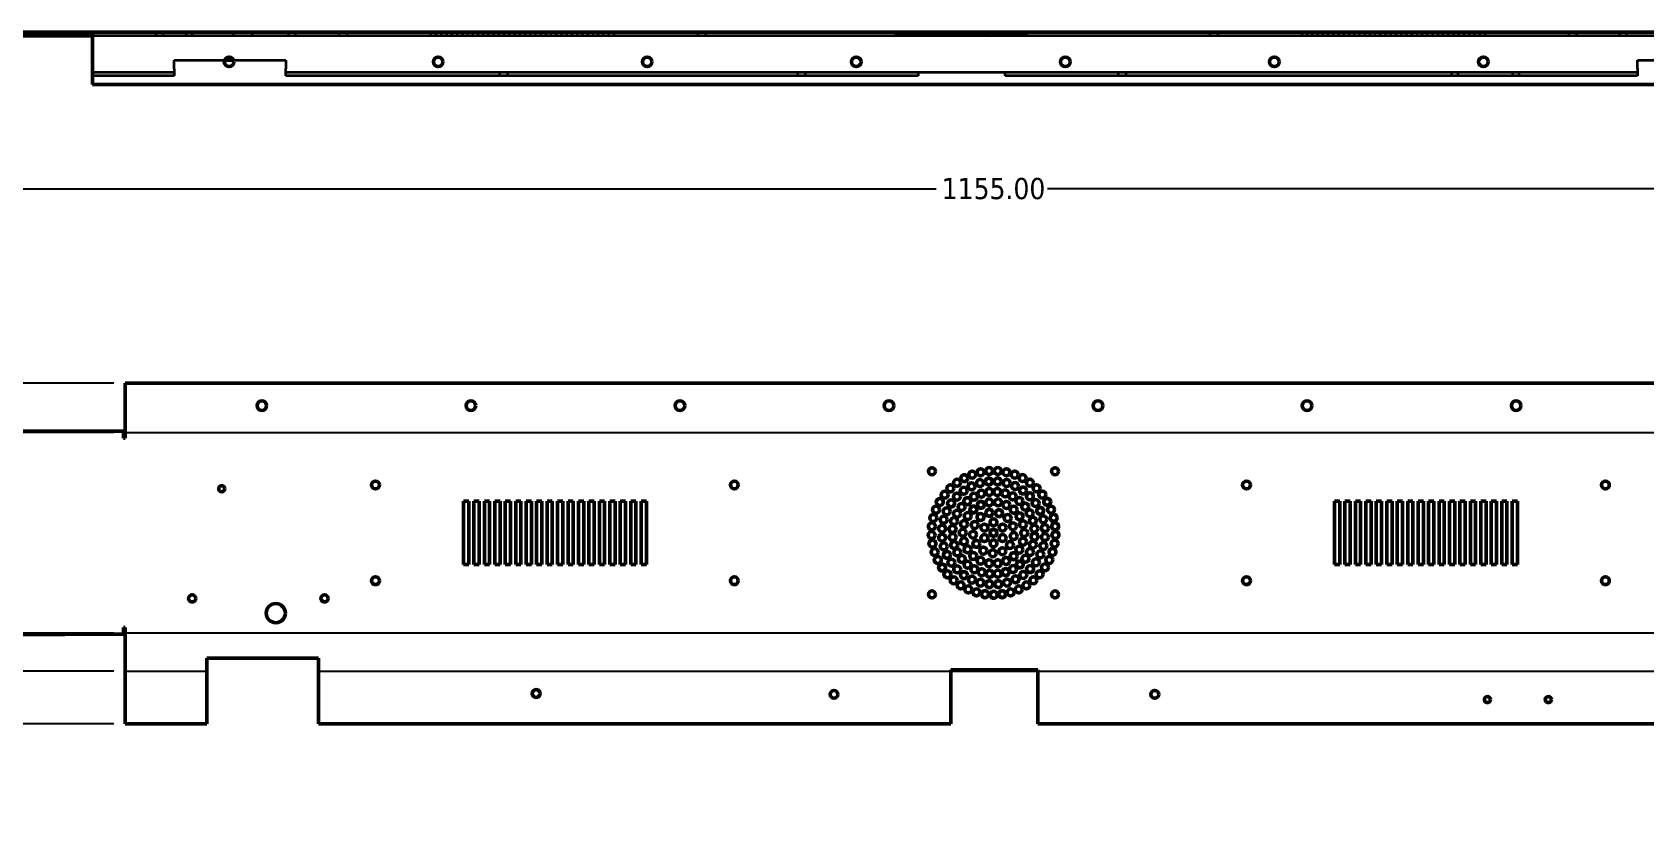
# Model space of a CAD drawing. Header units: millimetres. Extents: x 51 to 2184, y 25 to 1702.
# Drawn here: x 767 to 1693, y 753 to 1214 of the extents above; entities that cross this region are included whole.
import ezdxf

# ---------------------------------------------------------------- set-up
doc = ezdxf.new("R2010")
doc.units = ezdxf.units.MM
doc.header["$LTSCALE"] = 4
for name, color, linetype, lineweight in [('Linia środkowa zgięcia (ANSI)', 7, 'Continuous', 25), ('Ukryty (ANSI)', 7, 'Continuous', 35), ('Widoczne (ANSI)', 7, 'Continuous', 50), ('Wymiar (ANSI)', 7, 'Continuous', 25)]:
    doc.layers.add(name, color=color, linetype=linetype, lineweight=lineweight)
doc.styles.add('Tekst notatki (ANSI)', font='tahoma.ttf')
doc.dimstyles.new('Domyślne - mm (ANSI)', dxfattribs={"dimscale": 4, "dimtxt": 3.048, "dimasz": 2.5, "dimexe": 3.175, "dimexo": 1.6002, "dimgap": 0.8, "dimtad": 0, "dimtoh": 1, "dimrnd": 1e-08, "dimzin": 4, "dimdsep": 46, "dimtxsty": 'Tekst notatki (ANSI)', "dimcen": 0.09, "dimdle": 10, "dimclrd": 256, "dimclre": 256, "dimclrt": 256, "dimadec": 1, "dimazin": 1, "dimtfac": 1, "dimtofl": 0, "dimtmove": 0, "dimatfit": 3, "dimfxl": 1, "dimtolj": 1, "dimtzin": 4, "dimlwd": -1, "dimlwe": -1, "dimarcsym": 0})

# ---------------------------------------------------------------- blocks, each defined once
blk = doc.blocks.new('*D10')
at = {"layer": 'Defpoints', "color": 0, "transparency": 16777216}
for p in [(1895.37, 1124.05), (740.37, 984.88), (1895.37, 984.88)]:
    blk.add_point(p, dxfattribs=at)
at = {"layer": 'Wymiar (ANSI)', "transparency": 16777216}
for p, q in [((740.37, 991.28), (740.37, 1136.75)), ((1895.37, 991.28), (1895.37, 1136.75)), ((750.37, 1124.05), (1285.94, 1124.05)), ((1885.37, 1124.05), (1349.81, 1124.05))]:
    blk.add_line(p, q, dxfattribs=at)
for points in [[(750.37, 1125.72), (750.37, 1122.38), (740.37, 1124.05)], [(1885.37, 1125.72), (1885.37, 1122.38), (1895.37, 1124.05)]]:
    blk.add_solid(points, dxfattribs=at)
at = {"layer": 'Wymiar (ANSI)', "transparency": 16777216, "insert": (1289.14, 1130.4), "char_height": 12.192, "attachment_point": 1, "style": 'Tekst notatki (ANSI)'}
blk.add_mtext('\\A1;1155.00', dxfattribs=at)
blk = doc.blocks.new('*D11')
at = {"layer": 'Defpoints', "color": 0, "transparency": 16777216}
for p in [(820.37, 1012.59), (564.37, 816.75), (820.37, 816.75)]:
    blk.add_point(p, dxfattribs=at)
at = {"layer": 'Wymiar (ANSI)', "transparency": 16777216}
for p, q in [((813.97, 1012.59), (551.67, 1012.59)), ((564.37, 1002.59), (564.37, 942.16)), ((564.37, 826.75), (564.37, 887.18)), ((813.97, 816.75), (551.67, 816.75))]:
    blk.add_line(p, q, dxfattribs=at)
for points in [[(562.71, 1002.59), (566.04, 1002.59), (564.37, 1012.59)], [(562.71, 826.75), (566.04, 826.75), (564.37, 816.75)]]:
    blk.add_solid(points, dxfattribs=at)
at = {"layer": 'Wymiar (ANSI)', "transparency": 16777216, "insert": (558, 890.38), "char_height": 12.192, "attachment_point": 1, "rotation": 90, "style": 'Tekst notatki (ANSI)'}
blk.add_mtext('\\A1;195.84', dxfattribs=at)
blk = doc.blocks.new('*D12')
at = {"layer": 'Defpoints', "color": 0, "transparency": 16777216}
for p in [(671.35, 1012.59), (820.37, 1012.59), (820.37, 984.23)]:
    blk.add_point(p, dxfattribs=at)
at = {"layer": 'Wymiar (ANSI)', "transparency": 16777216}
for p, q in [((671.35, 1022.59), (671.35, 1048.5)), ((813.97, 1012.59), (658.65, 1012.59)), ((813.97, 984.23), (658.65, 984.23)), ((671.35, 974.23), (671.35, 964.23))]:
    blk.add_line(p, q, dxfattribs=at)
for points in [[(669.68, 1022.59), (673.02, 1022.59), (671.35, 1012.59)], [(669.68, 974.23), (673.02, 974.23), (671.35, 984.23)]]:
    blk.add_solid(points, dxfattribs=at)
at = {"layer": 'Wymiar (ANSI)', "transparency": 16777216, "insert": (664.98, 1051.7), "char_height": 12.192, "attachment_point": 1, "rotation": 90, "style": 'Tekst notatki (ANSI)'}
blk.add_mtext('\\A1;28.36', dxfattribs=at)
blk = doc.blocks.new('*D13')
at = {"layer": 'Defpoints', "color": 0, "transparency": 16777216}
for p in [(694.85, 847.11), (820.37, 847.11), (820.37, 816.75)]:
    blk.add_point(p, dxfattribs=at)
at = {"layer": 'Wymiar (ANSI)', "transparency": 16777216}
for p, q in [((813.97, 847.11), (682.15, 847.11)), ((694.85, 837.11), (694.85, 826.75)), ((813.97, 816.75), (682.15, 816.75)), ((694.85, 816.75), (694.85, 796.67))]:
    blk.add_line(p, q, dxfattribs=at)
for points in [[(693.18, 837.11), (696.52, 837.11), (694.85, 847.11)], [(693.18, 826.75), (696.52, 826.75), (694.85, 816.75)]]:
    blk.add_solid(points, dxfattribs=at)
at = {"layer": 'Wymiar (ANSI)', "transparency": 16777216, "insert": (688.5, 753.12), "char_height": 12.192, "attachment_point": 1, "rotation": 90, "style": 'Tekst notatki (ANSI)'}
blk.add_mtext('\\A1;30.36', dxfattribs=at)
blk = doc.blocks.new('*D14')
at = {"layer": 'Defpoints', "color": 0, "transparency": 16777216}
for p in [(626.09, 868.82), (820.37, 868.82), (820.37, 816.75)]:
    blk.add_point(p, dxfattribs=at)
at = {"layer": 'Wymiar (ANSI)', "transparency": 16777216}
for p, q in [((813.97, 868.82), (613.39, 868.82)), ((626.09, 858.82), (626.09, 826.75)), ((813.97, 816.75), (613.39, 816.75)), ((626.09, 816.75), (626.09, 799.13))]:
    blk.add_line(p, q, dxfattribs=at)
for points in [[(624.42, 858.82), (627.76, 858.82), (626.09, 868.82)], [(624.42, 826.75), (627.76, 826.75), (626.09, 816.75)]]:
    blk.add_solid(points, dxfattribs=at)
at = {"layer": 'Wymiar (ANSI)', "transparency": 16777216, "insert": (619.74, 755.86), "char_height": 12.192, "attachment_point": 1, "rotation": 90, "style": 'Tekst notatki (ANSI)'}
blk.add_mtext('\\A1;52.07', dxfattribs=at)

msp = doc.modelspace()

# ---------------------------------------------------------------- linework, layer by layer
at = {"layer": 'Linia środkowa zgięcia (ANSI)'}
for p, q in [((820.372, 984.235), (1817.372, 984.235)), ((1815.372, 868.822), (820.372, 868.822)), ((820.372, 847.11), (867.372, 847.11)), ((931.372, 847.11), (1707.372, 847.11))]:
    msp.add_line(p, q, dxfattribs=at)
at = {"layer": 'Ukryty (ANSI)'}
for p, q in [((838.035, 1214.065), (838.035, 1212.065)), ((842.135, 1214.065), (842.135, 1212.065)), ((855.335, 1214.065), (855.335, 1212.065)), ((858.835, 1214.065), (858.835, 1212.065)), ((882.585, 1212.065), (882.585, 1214.065)), ((893.585, 1212.065), (893.585, 1214.065)), ((914.035, 1214.065), (914.035, 1212.065)), ((918.135, 1214.065), (918.135, 1212.065)), ((943.085, 1214.065), (943.085, 1212.065)), ((947.585, 1214.065), (947.585, 1212.065)), ((995.835, 1214.065), (995.835, 1212.065)), ((998.835, 1214.065), (998.835, 1212.065)), ((1001.835, 1214.065), (1001.835, 1212.065)), ((1004.835, 1214.065), (1004.835, 1212.065)), ((1007.835, 1214.065), (1007.835, 1212.065)), ((1010.835, 1214.065), (1010.835, 1212.065)), ((1013.835, 1214.065), (1013.835, 1212.065)), ((1016.835, 1214.065), (1016.835, 1212.065)), ((1019.835, 1214.065), (1019.835, 1212.065)), ((1022.835, 1214.065), (1022.835, 1212.065)), ((1025.835, 1214.065), (1025.835, 1212.065)), ((1028.835, 1214.065), (1028.835, 1212.065)), ((1031.835, 1214.065), (1031.835, 1212.065)), ((1034.835, 1214.065), (1034.835, 1212.065)), ((1037.835, 1214.065), (1037.835, 1212.065)), ((1040.835, 1214.065), (1040.835, 1212.065)), ((1043.835, 1214.065), (1043.835, 1212.065)), ((1046.835, 1214.065), (1046.835, 1212.065)), ((1049.835, 1214.065), (1049.835, 1212.065)), ((1052.835, 1214.065), (1052.835, 1212.065)), ((1055.835, 1214.065), (1055.835, 1212.065)), ((1058.835, 1214.065), (1058.835, 1212.065)), ((1061.835, 1214.065), (1061.835, 1212.065)), ((1064.835, 1214.065), (1064.835, 1212.065)), ((1067.835, 1214.065), (1067.835, 1212.065)), ((1070.835, 1214.065), (1070.835, 1212.065)), ((1073.835, 1214.065), (1073.835, 1212.065)), ((1076.835, 1214.065), (1076.835, 1212.065)), ((1079.835, 1214.065), (1079.835, 1212.065)), ((1082.835, 1214.065), (1082.835, 1212.065)), ((1085.835, 1214.065), (1085.835, 1212.065)), ((1088.835, 1214.065), (1088.835, 1212.065)), ((1091.835, 1214.065), (1091.835, 1212.065)), ((1094.835, 1214.065), (1094.835, 1212.065)), ((1097.835, 1214.065), (1097.835, 1212.065)), ((1100.835, 1214.065), (1100.835, 1212.065)), ((1149.085, 1214.065), (1149.085, 1212.065)), ((1153.585, 1214.065), (1153.585, 1212.065)), ((1262.527, 1214.065), (1262.527, 1212.065)), ((1262.697, 1214.065), (1262.697, 1212.065)), ((1262.73, 1212.065), (1262.73, 1214.065)), ((1263.049, 1214.065), (1263.049, 1212.065)), ((1263.556, 1214.065), (1263.556, 1212.065)), ((1264.253, 1214.065), (1264.253, 1212.065)), ((1265.087, 1214.065), (1265.087, 1212.065)), ((1266.116, 1214.065), (1266.116, 1212.065)), ((1266.527, 1214.065), (1266.527, 1212.065)), ((1266.697, 1214.065), (1266.697, 1212.065)), ((1266.73, 1212.065), (1266.73, 1214.065)), ((1267.049, 1214.065), (1267.049, 1212.065)), ((1267.261, 1214.065), (1267.261, 1212.065)), ((1267.556, 1214.065), (1267.556, 1212.065)), ((1268.253, 1214.065), (1268.253, 1212.065)), ((1268.59, 1214.065), (1268.59, 1212.065)), ((1268.601, 1214.065), (1268.601, 1212.065)), ((1268.612, 1214.065), (1268.612, 1212.065)), ((1269.087, 1214.065), (1269.087, 1212.065)), ((1269.464, 1214.065), (1269.464, 1212.065)), ((1269.53, 1214.065), (1269.53, 1212.065)), ((1270.035, 1214.065), (1270.035, 1212.065)), ((1270.116, 1214.065), (1270.116, 1212.065)), ((1271.208, 1214.065), (1271.208, 1212.065)), ((1271.261, 1214.065), (1271.261, 1212.065)), ((1271.315, 1214.065), (1271.315, 1212.065)), ((1271.66, 1214.065), (1271.66, 1212.065)), ((1272.59, 1214.065), (1272.59, 1212.065)), ((1272.601, 1214.065), (1272.601, 1212.065)), ((1272.612, 1214.065), (1272.612, 1212.065)), ((1273.354, 1214.065), (1273.354, 1212.065)), ((1273.464, 1214.065), (1273.464, 1212.065)), ((1273.53, 1214.065), (1273.53, 1212.065)), ((1273.769, 1214.065), (1273.769, 1212.065)), ((1273.915, 1214.065), (1273.915, 1212.065)), ((1274.035, 1214.065), (1274.035, 1212.065)), ((1274.564, 1212.065), (1274.564, 1214.065)), ((1274.59, 1212.065), (1274.59, 1214.065)), ((1275.208, 1214.065), (1275.208, 1212.065)), ((1275.233, 1214.065), (1275.233, 1212.065)), ((1275.315, 1214.065), (1275.315, 1212.065)), ((1275.442, 1212.065), (1275.442, 1214.065)), ((1275.519, 1212.065), (1275.519, 1214.065)), ((1275.66, 1214.065), (1275.66, 1212.065)), ((1277.068, 1214.065), (1277.068, 1212.065)), ((1277.155, 1214.065), (1277.155, 1212.065)), ((1277.19, 1212.065), (1277.19, 1214.065)), ((1277.248, 1214.065), (1277.248, 1212.065)), ((1277.315, 1212.065), (1277.315, 1214.065)), ((1277.354, 1214.065), (1277.354, 1212.065)), ((1277.769, 1214.065), (1277.769, 1212.065)), ((1277.915, 1214.065), (1277.915, 1212.065)), ((1278.564, 1212.065), (1278.564, 1214.065)), ((1278.59, 1212.065), (1278.59, 1214.065)), ((1279.233, 1214.065), (1279.233, 1212.065)), ((1279.252, 1214.065), (1279.252, 1212.065)), ((1279.442, 1212.065), (1279.442, 1214.065)), ((1279.519, 1212.065), (1279.519, 1214.065)), ((1279.742, 1212.065), (1279.742, 1214.065)), ((1279.91, 1212.065), (1279.91, 1214.065)), ((1280.422, 1212.065), (1280.422, 1214.065)), ((1281.007, 1214.065), (1281.007, 1212.065)), ((1281.068, 1214.065), (1281.068, 1212.065)), ((1281.114, 1212.065), (1281.114, 1214.065)), ((1281.155, 1214.065), (1281.155, 1212.065)), ((1281.161, 1212.065), (1281.161, 1214.065)), ((1281.19, 1212.065), (1281.19, 1214.065)), ((1281.216, 1214.065), (1281.216, 1212.065)), ((1281.248, 1214.065), (1281.248, 1212.065)), ((1281.315, 1212.065), (1281.315, 1214.065)), ((1281.364, 1214.065), (1281.364, 1212.065)), ((1282.999, 1212.065), (1282.999, 1214.065)), ((1283.181, 1212.065), (1283.181, 1214.065)), ((1283.204, 1212.065), (1283.204, 1214.065)), ((1283.252, 1214.065), (1283.252, 1212.065)), ((1283.272, 1212.065), (1283.272, 1214.065)), ((1283.637, 1214.065), (1283.637, 1212.065)), ((1283.742, 1212.065), (1283.742, 1214.065)), ((1283.91, 1212.065), (1283.91, 1214.065)), ((1284.422, 1212.065), (1284.422, 1214.065)), ((1285.007, 1214.065), (1285.007, 1212.065)), ((1285.114, 1212.065), (1285.114, 1214.065)), ((1285.161, 1212.065), (1285.161, 1214.065)), ((1285.216, 1214.065), (1285.216, 1212.065)), ((1285.364, 1214.065), (1285.364, 1212.065)), ((1285.464, 1214.065), (1285.464, 1212.065)), ((1285.695, 1214.065), (1285.695, 1212.065)), ((1285.898, 1214.065), (1285.898, 1212.065)), ((1286.385, 1212.065), (1286.385, 1214.065)), ((1286.456, 1212.065), (1286.456, 1214.065)), ((1286.584, 1212.065), (1286.584, 1214.065)), ((1286.835, 1212.065), (1286.835, 1214.065)), ((1286.999, 1212.065), (1286.999, 1214.065)), ((1287.069, 1212.065), (1287.069, 1214.065)), ((1287.181, 1212.065), (1287.181, 1214.065)), ((1287.204, 1212.065), (1287.204, 1214.065)), ((1287.264, 1212.065), (1287.264, 1214.065)), ((1287.272, 1212.065), (1287.272, 1214.065)), ((1287.637, 1214.065), (1287.637, 1212.065)), ((1288.187, 1212.065), (1288.187, 1214.065)), ((1288.303, 1214.065), (1288.303, 1212.065)), ((1289.464, 1214.065), (1289.464, 1212.065)), ((1289.695, 1214.065), (1289.695, 1212.065)), ((1289.898, 1214.065), (1289.898, 1212.065)), ((1290.306, 1214.065), (1290.306, 1212.065)), ((1290.385, 1212.065), (1290.385, 1214.065)), ((1290.456, 1212.065), (1290.456, 1214.065)), ((1290.552, 1214.065), (1290.552, 1212.065)), ((1290.584, 1212.065), (1290.584, 1214.065)), ((1290.624, 1212.065), (1290.624, 1214.065)), ((1290.67, 1214.065), (1290.67, 1212.065)), ((1290.674, 1212.065), (1290.674, 1214.065)), ((1290.828, 1212.065), (1290.828, 1214.065)), ((1290.835, 1212.065), (1290.835, 1214.065)), ((1291.069, 1212.065), (1291.069, 1214.065)), ((1291.105, 1212.065), (1291.105, 1214.065)), ((1291.264, 1212.065), (1291.264, 1214.065)), ((1291.359, 1212.065), (1291.359, 1214.065)), ((1292.187, 1212.065), (1292.187, 1214.065)), ((1292.257, 1212.065), (1292.257, 1214.065)), ((1292.303, 1214.065), (1292.303, 1212.065)), ((1292.894, 1212.065), (1292.894, 1214.065)), ((1293.16, 1214.065), (1293.16, 1212.065)), ((1294.306, 1214.065), (1294.306, 1212.065)), ((1294.552, 1214.065), (1294.552, 1212.065)), ((1294.624, 1212.065), (1294.624, 1214.065)), ((1294.67, 1214.065), (1294.67, 1212.065)), ((1294.674, 1212.065), (1294.674, 1214.065)), ((1294.828, 1212.065), (1294.828, 1214.065)), ((1295.105, 1212.065), (1295.105, 1214.065)), ((1295.359, 1212.065), (1295.359, 1214.065)), ((1295.383, 1214.065), (1295.383, 1212.065)), ((1295.492, 1212.065), (1295.492, 1214.065)), ((1295.586, 1214.065), (1295.586, 1212.065)), ((1295.637, 1214.065), (1295.637, 1212.065)), ((1295.642, 1212.065), (1295.642, 1214.065)), ((1295.66, 1212.065), (1295.66, 1214.065)), ((1295.694, 1212.065), (1295.694, 1214.065)), ((1295.907, 1212.065), (1295.907, 1214.065)), ((1296.257, 1212.065), (1296.257, 1214.065)), ((1296.894, 1212.065), (1296.894, 1214.065)), ((1297.16, 1214.065), (1297.16, 1212.065)), ((1297.664, 1212.065), (1297.664, 1214.065)), ((1298.09, 1212.065), (1298.09, 1214.065)), ((1298.113, 1214.065), (1298.113, 1212.065)), ((1299.383, 1214.065), (1299.383, 1212.065)), ((1299.492, 1212.065), (1299.492, 1214.065)), ((1299.586, 1214.065), (1299.586, 1212.065)), ((1299.637, 1214.065), (1299.637, 1212.065)), ((1299.642, 1212.065), (1299.642, 1214.065)), ((1299.66, 1212.065), (1299.66, 1214.065)), ((1299.694, 1212.065), (1299.694, 1214.065)), ((1299.907, 1212.065), (1299.907, 1214.065)), ((1300.274, 1212.065), (1300.274, 1214.065)), ((1300.521, 1212.065), (1300.521, 1214.065)), ((1300.538, 1212.065), (1300.538, 1214.065)), ((1300.543, 1214.065), (1300.543, 1212.065)), ((1300.55, 1214.065), (1300.55, 1212.065)), ((1300.689, 1212.065), (1300.689, 1214.065)), ((1300.797, 1214.065), (1300.797, 1212.065)), ((1301.313, 1212.065), (1301.313, 1214.065)), ((1301.664, 1212.065), (1301.664, 1214.065)), ((1302.09, 1212.065), (1302.09, 1214.065)), ((1302.113, 1214.065), (1302.113, 1212.065)), ((1303.065, 1214.065), (1303.065, 1212.065)), ((1303.169, 1212.065), (1303.169, 1214.065)), ((1303.286, 1212.065), (1303.286, 1214.065)), ((1304.274, 1212.065), (1304.274, 1214.065)), ((1304.521, 1212.065), (1304.521, 1214.065)), ((1304.538, 1212.065), (1304.538, 1214.065)), ((1304.543, 1214.065), (1304.543, 1212.065)), ((1304.55, 1214.065), (1304.55, 1212.065)), ((1304.689, 1212.065), (1304.689, 1214.065)), ((1304.797, 1214.065), (1304.797, 1212.065)), ((1304.822, 1212.065), (1304.822, 1214.065)), ((1305.076, 1212.065), (1305.076, 1214.065)), ((1305.313, 1212.065), (1305.313, 1214.065)), ((1305.353, 1212.065), (1305.353, 1214.065)), ((1305.467, 1214.065), (1305.467, 1212.065)), ((1305.507, 1212.065), (1305.507, 1214.065)), ((1305.629, 1214.065), (1305.629, 1212.065)), ((1305.875, 1214.065), (1305.875, 1212.065)), ((1306.194, 1212.065), (1306.194, 1214.065)), ((1307.065, 1214.065), (1307.065, 1212.065)), ((1307.169, 1212.065), (1307.169, 1214.065)), ((1307.286, 1212.065), (1307.286, 1214.065)), ((1307.51, 1212.065), (1307.51, 1214.065)), ((1307.921, 1214.065), (1307.921, 1212.065)), ((1308.822, 1212.065), (1308.822, 1214.065)), ((1309.076, 1212.065), (1309.076, 1214.065)), ((1309.111, 1212.065), (1309.111, 1214.065)), ((1309.219, 1212.065), (1309.219, 1214.065)), ((1309.345, 1212.065), (1309.345, 1214.065)), ((1309.353, 1212.065), (1309.353, 1214.065)), ((1309.467, 1214.065), (1309.467, 1212.065)), ((1309.507, 1212.065), (1309.507, 1214.065)), ((1309.597, 1212.065), (1309.597, 1214.065)), ((1309.629, 1214.065), (1309.629, 1212.065)), ((1309.693, 1212.065), (1309.693, 1214.065)), ((1309.725, 1212.065), (1309.725, 1214.065)), ((1309.875, 1214.065), (1309.875, 1212.065)), ((1310.194, 1212.065), (1310.194, 1214.065)), ((1310.24, 1214.065), (1310.24, 1212.065)), ((1310.485, 1214.065), (1310.485, 1212.065)), ((1310.716, 1214.065), (1310.716, 1212.065)), ((1311.51, 1212.065), (1311.51, 1214.065)), ((1311.921, 1214.065), (1311.921, 1212.065)), ((1312.585, 1214.065), (1312.585, 1212.065)), ((1312.908, 1212.065), (1312.908, 1214.065)), ((1312.977, 1212.065), (1312.977, 1214.065)), ((1313, 1212.065), (1313, 1214.065)), ((1313.111, 1212.065), (1313.111, 1214.065)), ((1313.182, 1212.065), (1313.182, 1214.065)), ((1313.219, 1212.065), (1313.219, 1214.065)), ((1313.345, 1212.065), (1313.345, 1214.065)), ((1313.597, 1212.065), (1313.597, 1214.065)), ((1313.693, 1212.065), (1313.693, 1214.065)), ((1313.725, 1212.065), (1313.725, 1214.065)), ((1314.24, 1214.065), (1314.24, 1212.065)), ((1314.485, 1214.065), (1314.485, 1212.065)), ((1314.716, 1214.065), (1314.716, 1212.065)), ((1314.777, 1214.065), (1314.777, 1212.065)), ((1314.965, 1214.065), (1314.965, 1212.065)), ((1315.019, 1212.065), (1315.019, 1214.065)), ((1315.067, 1212.065), (1315.067, 1214.065)), ((1315.174, 1214.065), (1315.174, 1212.065)), ((1315.759, 1212.065), (1315.759, 1214.065)), ((1316.27, 1212.065), (1316.27, 1214.065)), ((1316.439, 1212.065), (1316.439, 1214.065)), ((1316.585, 1214.065), (1316.585, 1212.065)), ((1316.908, 1212.065), (1316.908, 1214.065)), ((1316.967, 1214.065), (1316.967, 1212.065)), ((1316.977, 1212.065), (1316.977, 1214.065)), ((1317, 1212.065), (1317, 1214.065)), ((1317.182, 1212.065), (1317.182, 1214.065)), ((1318.777, 1214.065), (1318.777, 1212.065)), ((1318.865, 1212.065), (1318.865, 1214.065)), ((1318.932, 1214.065), (1318.932, 1212.065)), ((1318.965, 1214.065), (1318.965, 1212.065)), ((1318.989, 1214.065), (1318.989, 1212.065)), ((1318.991, 1212.065), (1318.991, 1214.065)), ((1319.019, 1212.065), (1319.019, 1214.065)), ((1319.067, 1212.065), (1319.067, 1214.065)), ((1319.112, 1214.065), (1319.112, 1212.065)), ((1319.174, 1214.065), (1319.174, 1212.065)), ((1319.759, 1212.065), (1319.759, 1214.065)), ((1320.27, 1212.065), (1320.27, 1214.065)), ((1320.439, 1212.065), (1320.439, 1214.065)), ((1320.662, 1212.065), (1320.662, 1214.065)), ((1320.739, 1212.065), (1320.739, 1214.065)), ((1320.967, 1214.065), (1320.967, 1212.065)), ((1320.982, 1214.065), (1320.982, 1212.065)), ((1321.591, 1212.065), (1321.591, 1214.065)), ((1321.617, 1212.065), (1321.617, 1214.065)), ((1322.266, 1214.065), (1322.266, 1212.065)), ((1322.412, 1214.065), (1322.412, 1212.065)), ((1322.794, 1214.065), (1322.794, 1212.065)), ((1322.865, 1212.065), (1322.865, 1214.065)), ((1322.932, 1214.065), (1322.932, 1212.065)), ((1322.989, 1214.065), (1322.989, 1212.065)), ((1322.991, 1212.065), (1322.991, 1214.065)), ((1323.112, 1214.065), (1323.112, 1212.065)), ((1324.551, 1214.065), (1324.551, 1212.065)), ((1324.662, 1212.065), (1324.662, 1214.065)), ((1324.739, 1212.065), (1324.739, 1214.065)), ((1324.865, 1214.065), (1324.865, 1212.065)), ((1324.973, 1214.065), (1324.973, 1212.065)), ((1324.982, 1214.065), (1324.982, 1212.065)), ((1325.591, 1212.065), (1325.591, 1214.065)), ((1325.617, 1212.065), (1325.617, 1214.065)), ((1326.119, 1214.065), (1326.119, 1212.065)), ((1326.266, 1214.065), (1326.266, 1212.065)), ((1326.412, 1214.065), (1326.412, 1212.065)), ((1326.651, 1214.065), (1326.651, 1212.065)), ((1326.717, 1214.065), (1326.717, 1212.065)), ((1326.794, 1214.065), (1326.794, 1212.065)), ((1327.569, 1214.065), (1327.569, 1212.065)), ((1327.591, 1214.065), (1327.591, 1212.065)), ((1327.605, 1214.065), (1327.605, 1212.065)), ((1328.551, 1214.065), (1328.551, 1212.065)), ((1328.865, 1214.065), (1328.865, 1212.065)), ((1328.897, 1214.065), (1328.897, 1212.065)), ((1328.973, 1214.065), (1328.973, 1212.065)), ((1330.084, 1214.065), (1330.084, 1212.065)), ((1330.119, 1214.065), (1330.119, 1212.065)), ((1330.651, 1214.065), (1330.651, 1212.065)), ((1330.717, 1214.065), (1330.717, 1212.065)), ((1331.077, 1214.065), (1331.077, 1212.065)), ((1331.569, 1214.065), (1331.569, 1212.065)), ((1331.591, 1214.065), (1331.591, 1212.065)), ((1331.605, 1214.065), (1331.605, 1212.065)), ((1331.941, 1214.065), (1331.941, 1212.065)), ((1332.614, 1214.065), (1332.614, 1212.065)), ((1332.897, 1214.065), (1332.897, 1212.065)), ((1333.139, 1214.065), (1333.139, 1212.065)), ((1333.44, 1212.065), (1333.44, 1214.065)), ((1333.479, 1214.065), (1333.479, 1212.065)), ((1333.655, 1214.065), (1333.655, 1212.065)), ((1334.084, 1214.065), (1334.084, 1212.065)), ((1335.077, 1214.065), (1335.077, 1212.065)), ((1335.941, 1214.065), (1335.941, 1212.065)), ((1336.614, 1214.065), (1336.614, 1212.065)), ((1337.139, 1214.065), (1337.139, 1212.065)), ((1337.44, 1212.065), (1337.44, 1214.065)), ((1337.479, 1214.065), (1337.479, 1212.065)), ((1337.655, 1214.065), (1337.655, 1212.065)), ((1443.085, 1214.065), (1443.085, 1212.065)), ((1447.585, 1214.065), (1447.585, 1212.065)), ((1495.835, 1214.065), (1495.835, 1212.065)), ((1498.835, 1214.065), (1498.835, 1212.065)), ((1501.835, 1214.065), (1501.835, 1212.065)), ((1504.835, 1214.065), (1504.835, 1212.065)), ((1507.835, 1214.065), (1507.835, 1212.065)), ((1510.835, 1214.065), (1510.835, 1212.065)), ((1513.835, 1214.065), (1513.835, 1212.065)), ((1516.835, 1214.065), (1516.835, 1212.065)), ((1519.835, 1214.065), (1519.835, 1212.065)), ((1522.835, 1214.065), (1522.835, 1212.065)), ((1525.835, 1214.065), (1525.835, 1212.065)), ((1528.835, 1214.065), (1528.835, 1212.065)), ((1531.835, 1214.065), (1531.835, 1212.065)), ((1534.835, 1214.065), (1534.835, 1212.065)), ((1537.835, 1214.065), (1537.835, 1212.065)), ((1540.835, 1214.065), (1540.835, 1212.065)), ((1543.835, 1214.065), (1543.835, 1212.065)), ((1546.835, 1214.065), (1546.835, 1212.065)), ((1549.835, 1214.065), (1549.835, 1212.065)), ((1552.835, 1214.065), (1552.835, 1212.065)), ((1555.835, 1214.065), (1555.835, 1212.065)), ((1558.835, 1214.065), (1558.835, 1212.065)), ((1561.835, 1214.065), (1561.835, 1212.065)), ((1564.835, 1214.065), (1564.835, 1212.065)), ((1567.835, 1214.065), (1567.835, 1212.065)), ((1570.835, 1214.065), (1570.835, 1212.065)), ((1573.835, 1214.065), (1573.835, 1212.065)), ((1576.835, 1214.065), (1576.835, 1212.065)), ((1579.835, 1214.065), (1579.835, 1212.065)), ((1582.835, 1214.065), (1582.835, 1212.065)), ((1585.835, 1214.065), (1585.835, 1212.065)), ((1588.835, 1214.065), (1588.835, 1212.065)), ((1591.835, 1214.065), (1591.835, 1212.065)), ((1594.835, 1214.065), (1594.835, 1212.065)), ((1597.835, 1214.065), (1597.835, 1212.065)), ((1600.835, 1214.065), (1600.835, 1212.065)), ((1649.085, 1214.065), (1649.085, 1212.065)), ((1653.585, 1214.065), (1653.585, 1212.065)), ((1678.035, 1214.065), (1678.035, 1212.065)), ((1682.135, 1214.065), (1682.135, 1212.065)), ((1798.585, 1212.065), (801.585, 1212.065)), ((848.585, 1193.065), (848.585, 1198.065)), ((848.585, 1198.065), (877.523, 1198.065)), ((882.647, 1198.065), (912.585, 1198.065)), ((912.585, 1198.065), (912.585, 1193.065)), ((1688.585, 1193.065), (1688.585, 1198.065)), ((1688.585, 1198.065), (1717.523, 1198.065)), ((801.585, 1191.065), (848.585, 1191.065)), ((848.585, 1189.065), (801.585, 1189.065)), ((848.585, 1193.065), (848.585, 1189.065)), ((912.585, 1189.065), (912.585, 1193.065)), ((912.585, 1191.065), (1275.585, 1191.065)), ((1275.585, 1189.065), (912.585, 1189.065)), ((1035.335, 1191.065), (1035.335, 1189.065)), ((1039.835, 1191.065), (1039.835, 1189.065)), ((1206.264, 1191.065), (1206.264, 1189.065)), ((1210.764, 1191.065), (1210.764, 1189.065)), ((1275.585, 1191.065), (1325.585, 1191.065)), ((1275.585, 1191.065), (1275.585, 1189.065)), ((1325.585, 1189.065), (1325.585, 1191.065)), ((1325.585, 1191.065), (1688.585, 1191.065)), ((1688.585, 1189.065), (1325.585, 1189.065)), ((1390.406, 1191.065), (1390.406, 1189.065)), ((1394.906, 1191.065), (1394.906, 1189.065)), ((1581.835, 1191.065), (1581.835, 1189.065)), ((1585.335, 1191.065), (1585.335, 1189.065)), ((1616.835, 1191.065), (1616.835, 1189.065)), ((1620.335, 1191.065), (1620.335, 1189.065)), ((1688.585, 1193.065), (1688.585, 1189.065))]:
    msp.add_line(p, q, dxfattribs=at)
at = {"layer": 'Widoczne (ANSI)'}
for p, q in [((721.585, 1214.065), (800.585, 1214.065)), ((800.585, 1214.065), (800.585, 1212.065)), ((800.585, 1214.065), (801.585, 1214.065)), ((801.585, 1214.065), (1798.585, 1214.065)), ((801.585, 1210.065), (801.585, 1214.065)), ((800.585, 1212.065), (721.585, 1212.065)), ((801.585, 1212.065), (800.585, 1212.065)), ((801.585, 1210.065), (801.585, 1184.065)), ((877.523, 1198.065), (882.647, 1198.065)), ((801.585, 1184.065), (1798.585, 1184.065)), ((1817.372, 1012.591), (820.372, 1012.591)), ((820.372, 1012.591), (820.372, 980.879)), ((819.372, 984.879), (740.372, 984.879)), ((819.372, 980.879), (819.372, 984.879)), ((820.372, 980.879), (819.372, 980.879)), ((1014.622, 944.779), (1017.622, 944.779)), ((1014.622, 908.279), (1014.622, 944.779)), ((1017.622, 944.779), (1017.622, 908.279)), ((1020.622, 944.779), (1023.622, 944.779)), ((1020.622, 908.279), (1020.622, 944.779)), ((1023.622, 944.779), (1023.622, 908.279)), ((1026.622, 908.279), (1026.622, 944.779)), ((1026.622, 944.779), (1029.622, 944.779)), ((1029.622, 944.779), (1029.622, 908.279)), ((1032.622, 944.779), (1035.622, 944.779)), ((1032.622, 908.279), (1032.622, 944.779)), ((1035.622, 944.779), (1035.622, 908.279)), ((1038.622, 944.779), (1041.622, 944.779)), ((1038.622, 908.279), (1038.622, 944.779)), ((1041.622, 944.779), (1041.622, 908.279)), ((1044.622, 944.779), (1047.622, 944.779)), ((1044.622, 908.279), (1044.622, 944.779)), ((1047.622, 944.779), (1047.622, 908.279)), ((1050.622, 908.279), (1050.622, 944.779)), ((1050.622, 944.779), (1053.622, 944.779)), ((1053.622, 944.779), (1053.622, 908.279)), ((1056.622, 908.279), (1056.622, 944.779)), ((1056.622, 944.779), (1059.622, 944.779)), ((1059.622, 944.779), (1059.622, 908.279)), ((1062.622, 944.779), (1065.622, 944.779)), ((1062.622, 908.279), (1062.622, 944.779)), ((1065.622, 944.779), (1065.622, 908.279)), ((1068.622, 944.779), (1071.622, 944.779)), ((1068.622, 908.279), (1068.622, 944.779)), ((1071.622, 944.779), (1071.622, 908.279)), ((1074.622, 944.779), (1077.622, 944.779)), ((1074.622, 908.279), (1074.622, 944.779)), ((1077.622, 944.779), (1077.622, 908.279)), ((1080.622, 944.779), (1083.622, 944.779)), ((1080.622, 908.279), (1080.622, 944.779)), ((1083.622, 944.779), (1083.622, 908.279)), ((1086.622, 944.779), (1089.622, 944.779)), ((1086.622, 908.279), (1086.622, 944.779)), ((1089.622, 944.779), (1089.622, 908.279)), ((1092.622, 944.779), (1095.622, 944.779)), ((1092.622, 908.279), (1092.622, 944.779)), ((1095.622, 944.779), (1095.622, 908.279)), ((1098.622, 944.779), (1101.622, 944.779)), ((1098.622, 908.279), (1098.622, 944.779)), ((1101.622, 944.779), (1101.622, 908.279)), ((1104.622, 944.779), (1107.622, 944.779)), ((1104.622, 908.279), (1104.622, 944.779)), ((1107.622, 944.779), (1107.622, 908.279)), ((1110.622, 944.779), (1113.622, 944.779)), ((1110.622, 908.279), (1110.622, 944.779)), ((1113.622, 944.779), (1113.622, 908.279)), ((1116.622, 908.279), (1116.622, 944.779)), ((1116.622, 944.779), (1119.622, 944.779)), ((1119.622, 944.779), (1119.622, 908.279)), ((1514.622, 944.779), (1517.622, 944.779)), ((1514.622, 908.279), (1514.622, 944.779)), ((1517.622, 944.779), (1517.622, 908.279)), ((1520.622, 908.279), (1520.622, 944.779)), ((1520.622, 944.779), (1523.622, 944.779)), ((1523.622, 944.779), (1523.622, 908.279)), ((1526.622, 944.779), (1529.622, 944.779)), ((1526.622, 908.279), (1526.622, 944.779)), ((1529.622, 944.779), (1529.622, 908.279)), ((1532.622, 944.779), (1535.622, 944.779)), ((1532.622, 908.279), (1532.622, 944.779)), ((1535.622, 944.779), (1535.622, 908.279)), ((1538.622, 944.779), (1541.622, 944.779)), ((1538.622, 908.279), (1538.622, 944.779)), ((1541.622, 944.779), (1541.622, 908.279)), ((1544.622, 908.279), (1544.622, 944.779)), ((1544.622, 944.779), (1547.622, 944.779)), ((1547.622, 944.779), (1547.622, 908.279)), ((1550.622, 908.279), (1550.622, 944.779)), ((1550.622, 944.779), (1553.622, 944.779)), ((1553.622, 944.779), (1553.622, 908.279)), ((1556.622, 908.279), (1556.622, 944.779)), ((1556.622, 944.779), (1559.622, 944.779)), ((1559.622, 944.779), (1559.622, 908.279)), ((1562.622, 944.779), (1565.622, 944.779)), ((1562.622, 908.279), (1562.622, 944.779)), ((1565.622, 944.779), (1565.622, 908.279)), ((1568.622, 944.779), (1571.622, 944.779)), ((1568.622, 908.279), (1568.622, 944.779)), ((1571.622, 944.779), (1571.622, 908.279)), ((1574.622, 944.779), (1577.622, 944.779)), ((1574.622, 908.279), (1574.622, 944.779)), ((1577.622, 944.779), (1577.622, 908.279)), ((1580.622, 944.779), (1583.622, 944.779)), ((1580.622, 908.279), (1580.622, 944.779)), ((1583.622, 944.779), (1583.622, 908.279)), ((1586.622, 944.779), (1589.622, 944.779)), ((1586.622, 908.279), (1586.622, 944.779)), ((1589.622, 944.779), (1589.622, 908.279)), ((1592.622, 944.779), (1595.622, 944.779)), ((1592.622, 908.279), (1592.622, 944.779)), ((1595.622, 944.779), (1595.622, 908.279)), ((1598.622, 944.779), (1601.622, 944.779)), ((1598.622, 908.279), (1598.622, 944.779)), ((1601.622, 944.779), (1601.622, 908.279)), ((1604.622, 944.779), (1607.622, 944.779)), ((1604.622, 908.279), (1604.622, 944.779)), ((1607.622, 944.779), (1607.622, 908.279)), ((1610.622, 944.779), (1613.622, 944.779)), ((1610.622, 908.279), (1610.622, 944.779)), ((1613.622, 944.779), (1613.622, 908.279)), ((1616.622, 908.279), (1616.622, 944.779)), ((1616.622, 944.779), (1619.622, 944.779)), ((1619.622, 944.779), (1619.622, 908.279)), ((1017.622, 908.279), (1014.622, 908.279)), ((1023.622, 908.279), (1020.622, 908.279)), ((1029.622, 908.279), (1026.622, 908.279)), ((1035.622, 908.279), (1032.622, 908.279)), ((1041.622, 908.279), (1038.622, 908.279)), ((1047.622, 908.279), (1044.622, 908.279)), ((1053.622, 908.279), (1050.622, 908.279)), ((1059.622, 908.279), (1056.622, 908.279)), ((1065.622, 908.279), (1062.622, 908.279)), ((1071.622, 908.279), (1068.622, 908.279)), ((1077.622, 908.279), (1074.622, 908.279)), ((1083.622, 908.279), (1080.622, 908.279)), ((1089.622, 908.279), (1086.622, 908.279)), ((1095.622, 908.279), (1092.622, 908.279)), ((1101.622, 908.279), (1098.622, 908.279)), ((1107.622, 908.279), (1104.622, 908.279)), ((1113.622, 908.279), (1110.622, 908.279)), ((1119.622, 908.279), (1116.622, 908.279)), ((1517.622, 908.279), (1514.622, 908.279)), ((1523.622, 908.279), (1520.622, 908.279)), ((1529.622, 908.279), (1526.622, 908.279)), ((1535.622, 908.279), (1532.622, 908.279)), ((1541.622, 908.279), (1538.622, 908.279)), ((1547.622, 908.279), (1544.622, 908.279)), ((1553.622, 908.279), (1550.622, 908.279)), ((1559.622, 908.279), (1556.622, 908.279)), ((1565.622, 908.279), (1562.622, 908.279)), ((1571.622, 908.279), (1568.622, 908.279)), ((1577.622, 908.279), (1574.622, 908.279)), ((1583.622, 908.279), (1580.622, 908.279)), ((1589.622, 908.279), (1586.622, 908.279)), ((1595.622, 908.279), (1592.622, 908.279)), ((1601.622, 908.279), (1598.622, 908.279)), ((1607.622, 908.279), (1604.622, 908.279)), ((1613.622, 908.279), (1610.622, 908.279)), ((1619.622, 908.279), (1616.622, 908.279)), ((819.372, 868.417), (819.372, 872.179)), ((819.372, 872.179), (820.372, 872.179)), ((820.372, 872.179), (820.372, 816.754)), ((740.372, 868.179), (785.872, 868.179)), ((785.872, 868.179), (785.872, 868.417)), ((785.872, 868.417), (819.372, 868.417)), ((867.372, 816.754), (867.372, 854.466)), ((867.372, 854.466), (931.372, 854.466)), ((931.372, 854.466), (931.372, 816.754)), ((1294.372, 816.754), (1294.372, 847.895)), ((1294.372, 847.895), (1344.372, 847.895)), ((1344.372, 847.895), (1344.372, 816.754)), ((820.372, 816.754), (867.372, 816.754)), ((931.372, 816.754), (1294.372, 816.754)), ((1344.372, 816.754), (1707.372, 816.754))]:
    msp.add_line(p, q, dxfattribs=at)
for centre, radius in [((880.085, 1197.065), 2.75), ((1000.085, 1197.065), 2.75), ((1120.085, 1197.065), 2.75), ((1240.085, 1197.065), 2.75), ((1360.085, 1197.065), 2.75), ((1480.085, 1197.065), 2.75), ((1600.085, 1197.065), 2.75), ((898.872, 999.591), 2.75), ((1018.872, 999.591), 2.75), ((1138.872, 999.591), 2.75), ((1258.872, 999.591), 2.75), ((1378.872, 999.591), 2.75), ((1498.872, 999.591), 2.75), ((1618.872, 999.591), 2.75), ((1283.517, 961.884), 2), ((1311.457, 961.337), 2), ((1316.373, 962.031), 2), ((1321.337, 962.035), 2), ((1326.254, 961.347), 2), ((1354.227, 961.884), 2), ((875.872, 951.879), 1.75), ((964.122, 954.029), 2.25), ((1170.122, 954.029), 2.25), ((1294.141, 952.117), 2), ((1297.942, 955.31), 2), ((1302.151, 957.944), 2), ((1306.251, 953.309), 2), ((1306.685, 959.966), 2), ((1311.093, 955.095), 2), ((1316.17, 956.012), 2), ((1321.33, 956.035), 2), ((1326.416, 955.16), 2), ((1331.027, 959.981), 2), ((1331.272, 953.416), 2), ((1335.564, 957.965), 2), ((1339.776, 955.337), 2), ((1343.581, 952.148), 2), ((1464.122, 954.029), 2.25), ((1670.122, 954.029), 2.25), ((1288.048, 944.307), 2), ((1290.821, 948.425), 2), ((1294.555, 943.409), 2), ((1297.855, 947.376), 2), ((1301.794, 950.71), 2), ((1303.786, 944.714), 2), ((1307.622, 947.309), 2), ((1311.615, 942.641), 2), ((1311.892, 949.105), 2), ((1316.429, 950.035), 2), ((1316.447, 944.035), 2), ((1321.061, 950.061), 2), ((1321.476, 944.011), 2), ((1325.609, 949.183), 2), ((1326.294, 942.571), 2), ((1329.898, 947.434), 2), ((1333.764, 944.882), 2), ((1335.752, 950.856), 2), ((1339.719, 947.556), 2), ((1343.053, 943.617), 2), ((1346.906, 948.46), 2), ((1349.684, 944.346), 2), ((1284.343, 935.121), 2), ((1285.874, 939.844), 2), ((1290.251, 934.073), 2), ((1291.995, 938.929), 2), ((1296.229, 933.266), 2), ((1297.977, 937.555), 2), ((1300.529, 941.42), 2), ((1304.059, 936.157), 2), ((1307.371, 939.942), 2), ((1311.411, 935.604), 2), ((1316.481, 938.035), 2), ((1322.1, 937.831), 2), ((1326.981, 935.039), 2), ((1330.512, 939.831), 2), ((1333.787, 936.015), 2), ((1337.057, 941.626), 2), ((1339.652, 937.789), 2), ((1341.449, 933.52), 2), ((1345.652, 939.16), 2), ((1347.438, 934.319), 2), ((1351.863, 939.885), 2), ((1353.401, 935.165), 2), ((1283.314, 925.27), 2), ((1283.484, 930.231), 2), ((1289.377, 928.987), 2), ((1289.399, 923.827), 2), ((1295.351, 928.718), 2), ((1295.377, 924.086), 2), ((1301.209, 926.619), 2), ((1301.948, 931.593), 2), ((1307.171, 925.542), 2), ((1308.051, 931.095), 2), ((1313.681, 929.534), 2), ((1318.877, 932.534), 2), ((1318.877, 926.534), 2), ((1324.073, 929.534), 2), ((1330.005, 930.299), 2), ((1330.48, 924.696), 2), ((1335.854, 931.43), 2), ((1336.546, 926.449), 2), ((1342.378, 928.982), 2), ((1342.404, 924.35), 2), ((1348.356, 929.241), 2), ((1348.378, 924.081), 2), ((1354.266, 930.276), 2), ((1354.442, 925.314), 2), ((1283.836, 920.332), 2), ((1285.04, 915.516), 2), ((1290.317, 918.749), 2), ((1296.306, 919.548), 2), ((1298.102, 915.279), 2), ((1301.901, 921.637), 2), ((1303.968, 917.053), 2), ((1308.973, 920.215), 2), ((1313.044, 916.337), 2), ((1313.681, 923.534), 2), ((1318.451, 914.794), 2), ((1318.877, 920.534), 2), ((1323.956, 915.941), 2), ((1324.073, 923.534), 2), ((1328.297, 919.514), 2), ((1333.695, 916.91), 2), ((1335.806, 921.475), 2), ((1339.777, 915.513), 2), ((1341.526, 919.802), 2), ((1347.504, 918.995), 2), ((1352.728, 915.559), 2), ((1353.926, 920.376), 2), ((1286.903, 910.914), 2), ((1289.388, 906.616), 2), ((1292.102, 913.908), 2), ((1294.702, 909.45), 2), ((1298.035, 905.512), 2), ((1300.697, 911.442), 2), ((1303.991, 908.185), 2), ((1307.243, 913.236), 2), ((1307.856, 905.634), 2), ((1311.46, 910.497), 2), ((1316.279, 909.057), 2), ((1321.308, 909.033), 2), ((1326.14, 910.427), 2), ((1330.132, 905.759), 2), ((1330.384, 913.125), 2), ((1333.969, 908.354), 2), ((1337.226, 911.647), 2), ((1339.899, 905.692), 2), ((1343.199, 909.659), 2), ((1345.76, 914.139), 2), ((1348.392, 906.653), 2), ((1350.871, 910.954), 2), ((964.122, 899.029), 2.25), ((1170.122, 899.029), 2.25), ((1292.447, 902.706), 2), ((1296.02, 899.259), 2), ((1300.039, 896.344), 2), ((1302.002, 902.212), 2), ((1306.482, 899.651), 2), ((1311.339, 897.907), 2), ((1312.146, 903.885), 2), ((1316.424, 897.033), 2), ((1316.693, 903.007), 2), ((1321.325, 903.033), 2), ((1321.584, 897.055), 2), ((1325.863, 903.962), 2), ((1326.662, 897.973), 2), ((1331.503, 899.759), 2), ((1335.961, 902.358), 2), ((1337.754, 896.367), 2), ((1341.768, 899.288), 2), ((1345.338, 902.739), 2), ((1464.122, 899.029), 2.25), ((1670.122, 899.029), 2.25), ((858.872, 888.879), 2.05), ((934.872, 888.879), 2.05), ((1283.517, 891.173), 2), ((1304.424, 894.016), 2), ((1309.09, 892.32), 2), ((1313.947, 891.291), 2), ((1318.9, 890.948), 2), ((1323.852, 891.298), 2), ((1328.707, 892.333), 2), ((1333.372, 894.034), 2), ((1354.227, 891.173), 2), ((906.872, 880.429), 5.5), ((1056.372, 834.254), 2.25), ((1227.301, 833.754), 2.25), ((1411.443, 833.754), 2.25), ((1602.372, 830.754), 1.75), ((1637.372, 830.754), 1.75)]:
    msp.add_circle(centre, radius, dxfattribs=at)

# ---------------------------------------------------------------- dimensions: what is measured, and where the dimension line sits
at = {"layer": 'Wymiar (ANSI)'}
for base, p1, p2, angle, override, picture, middle in [((1895.372, 1124.051), (740.372, 984.879), (1895.372, 984.879), 180, {"dimgap": 0.8, "dimtoh": 0, "dimdec": 2, "dimtol": 0, "dimlim": 0, "dimtp": 0, "dimtm": 0, "dimtdec": 2, "dimatfit": 1}, '*D10', (1317.872, 1124.051)), ((671.35, 1012.591), (820.372, 984.235), (820.372, 1012.591), 270, {"dimgap": 0.8, "dimtoh": 0, "dimdec": 2, "dimtol": 0, "dimlim": 0, "dimtp": 0, "dimtm": 0, "dimtdec": 2, "dimatfit": 1}, '*D12', (671.35, 1071.829)), ((564.372, 816.754), (820.372, 1012.591), (820.372, 816.754), 90, {"dimgap": 0.8, "dimtoh": 0, "dimdec": 2, "dimtol": 0, "dimlim": 0, "dimtp": 0, "dimtm": 0, "dimtdec": 2, "dimatfit": 1}, '*D11', (564.372, 914.672)), ((626.091, 868.822), (820.372, 816.754), (820.372, 868.822), 270, {"dimgap": 0.8, "dimtoh": 0, "dimdec": 2, "dimtol": 0, "dimlim": 0, "dimtp": 0, "dimtm": 0, "dimtdec": 2, "dimatfit": 2}, '*D14', (626.091, 775.898)), ((694.85, 847.11), (820.372, 816.754), (820.372, 847.11), 270, {"dimgap": 0.8, "dimtoh": 0, "dimdec": 2, "dimtol": 0, "dimlim": 0, "dimtp": 0, "dimtm": 0, "dimtdec": 2, "dimatfit": 2}, '*D13', (694.85, 773.294))]:
    dim = msp.add_linear_dim(base=base, p1=p1, p2=p2, angle=angle, dimstyle='Domyślne - mm (ANSI)', override=override, dxfattribs=at)
    dim.commit()
    dim.dimension.update_dxf_attribs({"geometry": picture, "text_midpoint": middle, "dimtype": 160})

doc.saveas('drawing.dxf')
